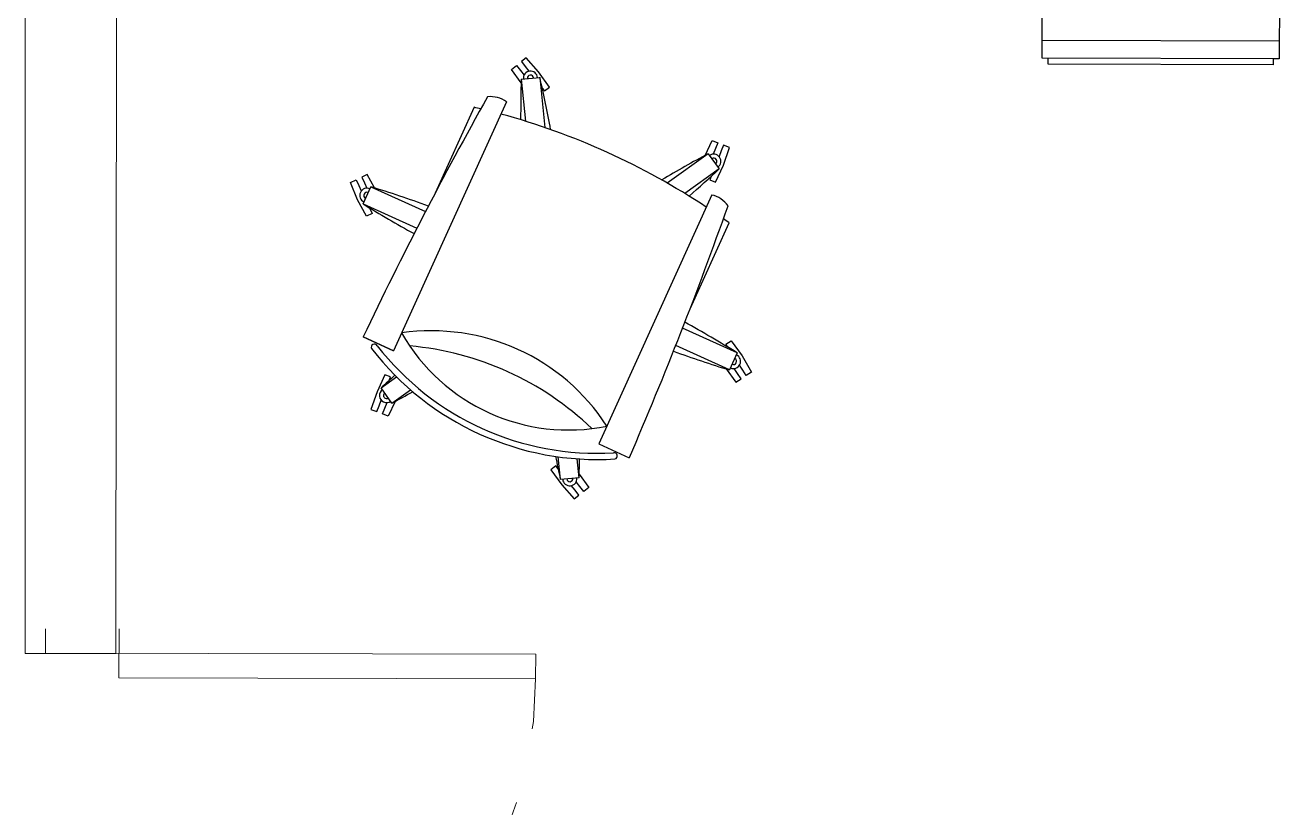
# Model space of a CAD drawing. Header units: inches. Extents: x 164.3 to 247.9, y 15.6 to 56.7.
# Drawn here: x 215.038 to 216.699, y 28.103 to 29.14 of the extents above; entities that cross this region are included whole.
import ezdxf

# ---------------------------------------------------------------- set-up
doc = ezdxf.new("R2010")
doc.units = ezdxf.units.IN
doc.header["$MEASUREMENT"] = 0
doc.linetypes.add('DASHED', pattern=[0.75, 0.5, -0.25])
doc.layers.get('0').update_dxf_attribs({"lineweight": 0})
doc.layers.add('7', color=4, linetype='Continuous', lineweight=5)
doc.layers.add('WALL 1 100', color=250, linetype='Continuous', lineweight=9)
doc.layers.add('DOOR WINDOW 1 100', color=7, linetype='Continuous', lineweight=5, true_color=0x666666)

msp = doc.modelspace()

# ---------------------------------------------------------------- linework, layer by layer
at = {"color": 7, "linetype": 'ByBlock', "lineweight": -2}
for p, q in [((216.6992, 29.4874), (216.6983, 29.095)), ((216.3844, 29.0958), (216.3846, 29.1663)), ((216.6983, 29.1185), (216.3845, 29.1193)), ((215.7013, 29.0965), (215.6948, 29.0914)), ((215.7175, 29.0778), (215.7013, 29.0965)), ((215.6818, 29.0812), (215.6883, 29.0863)), ((215.6944, 29.0635), (215.6818, 29.0812)), ((215.6883, 29.0863), (215.6934, 29.0798)), ((215.6934, 29.0798), (215.6983, 29.0736)), ((215.6948, 29.0914), (215.6999, 29.0849)), ((215.6999, 29.0849), (215.7048, 29.0787)), ((216.6983, 29.095), (216.3844, 29.0958)), ((216.3922, 29.0879), (216.3922, 29.0957)), ((216.6904, 29.0872), (216.3922, 29.0879)), ((216.6983, 29.095), (216.6904, 29.095)), ((216.6904, 29.095), (216.6904, 29.0872)), ((215.6945, 29.0682), (215.7191, 29.0706)), ((215.6945, 29.0682), (215.7, 29.0125)), ((215.7319, 29.0577), (215.7175, 29.0778)), ((215.7191, 29.0706), (215.7257, 29.0041)), ((215.7224, 29.0564), (215.7254, 29.0526)), ((215.7254, 29.0526), (215.7319, 29.0577)), ((215.675, 29.0381), (215.5254, 28.7083)), ((215.6321, 29.0309), (215.5805, 28.9171)), ((215.9382, 28.9672), (215.9472, 28.9869)), ((215.9472, 28.9869), (215.9549, 28.9839)), ((215.9549, 28.9839), (215.9518, 28.9762)), ((215.9625, 28.9808), (215.9595, 28.9731)), ((215.9702, 28.9777), (215.9625, 28.9808)), ((215.9423, 28.9694), (215.8879, 28.9305)), ((215.9423, 28.9694), (215.9567, 28.9493)), ((215.9518, 28.9762), (215.9489, 28.9688)), ((215.9595, 28.9731), (215.9565, 28.9658)), ((215.9622, 28.9543), (215.9702, 28.9777)), ((215.9567, 28.9493), (215.9112, 28.9167)), ((215.9518, 28.9318), (215.9622, 28.9543)), ((215.4684, 28.9313), (215.4758, 28.9348)), ((215.4779, 28.9085), (215.4684, 28.9313)), ((215.4758, 28.9348), (215.4794, 28.9274)), ((215.4907, 28.9419), (215.4833, 28.9384)), ((215.4833, 28.9384), (215.4868, 28.9309)), ((215.4868, 28.9309), (215.4902, 28.9238)), ((215.5004, 28.924), (215.4907, 28.9419)), ((215.946, 28.9394), (215.9442, 28.9349)), ((215.9442, 28.9349), (215.9518, 28.9318)), ((215.4794, 28.9274), (215.4828, 28.9202)), ((215.4851, 28.903), (215.4953, 28.9256)), ((215.4953, 28.9256), (215.5677, 28.8927)), ((215.947, 28.9148), (215.7974, 28.585)), ((215.4897, 28.8867), (215.4779, 28.9085)), ((215.4851, 28.903), (215.5564, 28.8707)), ((215.4934, 28.8979), (215.4936, 28.8977)), ((215.4936, 28.8977), (215.4971, 28.8902)), ((215.4971, 28.8902), (215.4897, 28.8867)), ((215.9181, 28.7639), (215.9698, 28.8777)), ((215.9807, 28.7054), (215.9082, 28.7383)), ((215.5254, 28.7083), (215.4851, 28.7266)), ((215.4851, 28.7266), (215.5254, 28.7083)), ((215.9705, 28.6829), (215.8992, 28.7152)), ((215.9656, 28.7171), (215.9725, 28.7216)), ((215.9682, 28.7131), (215.9656, 28.7171)), ((215.9725, 28.7216), (215.987, 28.7016)), ((215.9807, 28.7054), (215.9705, 28.6829)), ((215.987, 28.7016), (215.9994, 28.6802)), ((215.9659, 28.6843), (215.9786, 28.6667)), ((215.9811, 28.6781), (215.9767, 28.6848)), ((215.988, 28.6826), (215.9837, 28.6892)), ((215.9925, 28.6757), (215.988, 28.6826)), ((215.5139, 28.6766), (215.5036, 28.6541)), ((215.509, 28.6591), (215.5294, 28.6738)), ((215.5215, 28.6736), (215.5139, 28.6766)), ((215.5197, 28.6691), (215.5215, 28.6736)), ((215.9786, 28.6667), (215.9856, 28.6712)), ((215.9856, 28.6712), (215.9811, 28.6781)), ((215.9994, 28.6802), (215.9925, 28.6757)), ((215.5036, 28.6541), (215.4956, 28.6307)), ((215.5234, 28.639), (215.509, 28.6591)), ((215.5234, 28.639), (215.5479, 28.6566)), ((215.5032, 28.6277), (215.5063, 28.6353)), ((215.5063, 28.6353), (215.5092, 28.6427)), ((215.5109, 28.6246), (215.5139, 28.6323)), ((215.5139, 28.6323), (215.5169, 28.6396)), ((215.5275, 28.6413), (215.5185, 28.6215)), ((215.4956, 28.6307), (215.5032, 28.6277)), ((215.5185, 28.6215), (215.5109, 28.6246)), ((215.7974, 28.585), (215.8377, 28.5667)), ((215.7466, 28.5378), (215.7436, 28.5678)), ((215.7712, 28.5402), (215.7687, 28.5652)), ((215.7404, 28.5559), (215.7339, 28.5508)), ((215.7339, 28.5508), (215.7482, 28.5306)), ((215.7434, 28.5521), (215.7404, 28.5559)), ((215.7712, 28.5402), (215.7466, 28.5378)), ((215.7723, 28.5286), (215.7674, 28.5349)), ((215.7713, 28.5449), (215.7839, 28.5272)), ((215.7482, 28.5306), (215.7645, 28.512)), ((215.7658, 28.5235), (215.7609, 28.5298)), ((215.7645, 28.512), (215.7709, 28.517)), ((215.7709, 28.517), (215.7658, 28.5235)), ((215.7774, 28.5221), (215.7723, 28.5286)), ((215.7839, 28.5272), (215.7774, 28.5221))]:
    msp.add_line(p, q, dxfattribs=at)
for centre, radius, start, end in [((217.1696, 29.0207), 1.4758, 178.1558, 180.2466), ((215.7068, 29.0694), 0.00947, 5.6035, 185.6035), ((215.7068, 29.0694), 0.00412, 5.6035, 185.6035), ((214.2815, 28.7374), 1.4758, 10.3039, 13.0513), ((220.2958, 26.4353), 5.3285, 150.6776, 154.5318), ((215.4203, 28.115), 0.9401, 76.4209, 76.9776), ((215.654, 29.0098), 0.0352, 53.4418, 96.608), ((215.4203, 28.115), 0.9401, 56.4633, 74.7438), ((216.6387, 27.6683), 1.4758, 118.1558, 120.9032), ((215.9495, 28.9594), 0.00947, 305.6035, 125.6035), ((215.9495, 28.9594), 0.00412, 305.6035, 125.6035), ((214.9493, 30.0277), 1.4758, 310.9605, 313.0513), ((215.4902, 28.9143), 0.00947, 65.6035, 245.6035), ((215.4902, 28.9143), 0.00412, 65.6035, 245.6035), ((215.0651, 27.5139), 1.4758, 69.9286, 73.0513), ((215.9395, 28.8803), 0.0352, 34.5991, 77.7653), ((216.2637, 30.1567), 1.4758, 238.1558, 241.1966), ((210.9447, 30.6765), 5.3285, 336.6753, 340.5295), ((215.4203, 28.115), 0.9401, 54.2295, 54.7862), ((215.5757, 28.4578), 0.277, 32.9857, 98.2214), ((215.757, 28.8574), 0.254, 209.5947, 281.6124), ((215.202, 27.4518), 1.4758, 58.1558, 61.2785), ((215.5001, 28.7131), 0.00418, 28.5307, 206.9145), ((215.7954, 28.9421), 0.3696, 217.8963, 273.3107), ((215.5119, 28.3169), 0.3993, 46.2424, 84.9647), ((215.7954, 28.9421), 0.3778, 217.6722, 273.5349), ((216.4007, 30.0946), 1.4758, 250.0105, 253.0513), ((215.9756, 28.6942), 0.00947, 245.6035, 65.6035), ((215.9756, 28.6942), 0.00412, 245.6035, 65.6035), ((216.5165, 27.5807), 1.4758, 132.0882, 133.0513), ((215.5162, 28.6491), 0.00947, 125.6035, 305.6035), ((215.5162, 28.6491), 0.00412, 125.6035, 305.6035), ((214.827, 29.9402), 1.4758, 298.1558, 299.3717), ((217.1843, 28.8711), 1.4758, 191.8354, 193.0513), ((214.2962, 28.5877), 1.4758, 358.1558, 359.1189), ((215.8177, 28.5691), 0.00418, 284.2926, 102.6764), ((215.7589, 28.539), 0.00947, 185.6035, 5.6035), ((215.7589, 28.539), 0.00412, 185.6035, 5.6035)]:
    msp.add_arc(centre, radius, start, end, dxfattribs=at)
at = {"layer": '7', "color": 8, "linetype": 'DASHED', "ltscale": 0.2}
msp.add_arc((215.1619, 28.2749), 0.5517, 269.8762, 359.8762, dxfattribs=at)
at = {"layer": 'DOOR WINDOW 1 100'}
for p, q in [((215.0646, 28.3076), (215.0647, 28.34)), ((215.1619, 28.2749), (215.1621, 28.3398)), ((215.0646, 28.3076), (215.7137, 28.3062)), ((215.7137, 28.3062), (215.7136, 28.2737)), ((215.7136, 28.2737), (215.1619, 28.2749))]:
    msp.add_line(p, q, dxfattribs=at)
at = {"layer": 'WALL 1 100', "color": 0}
for p, q in [((215.0381, 29.9343), (215.0376, 28.3071)), ((215.159, 29.9343), (215.1578, 28.3069)), ((215.0376, 28.3071), (215.1578, 28.3071))]:
    msp.add_line(p, q, dxfattribs=at)

doc.saveas('drawing.dxf')
